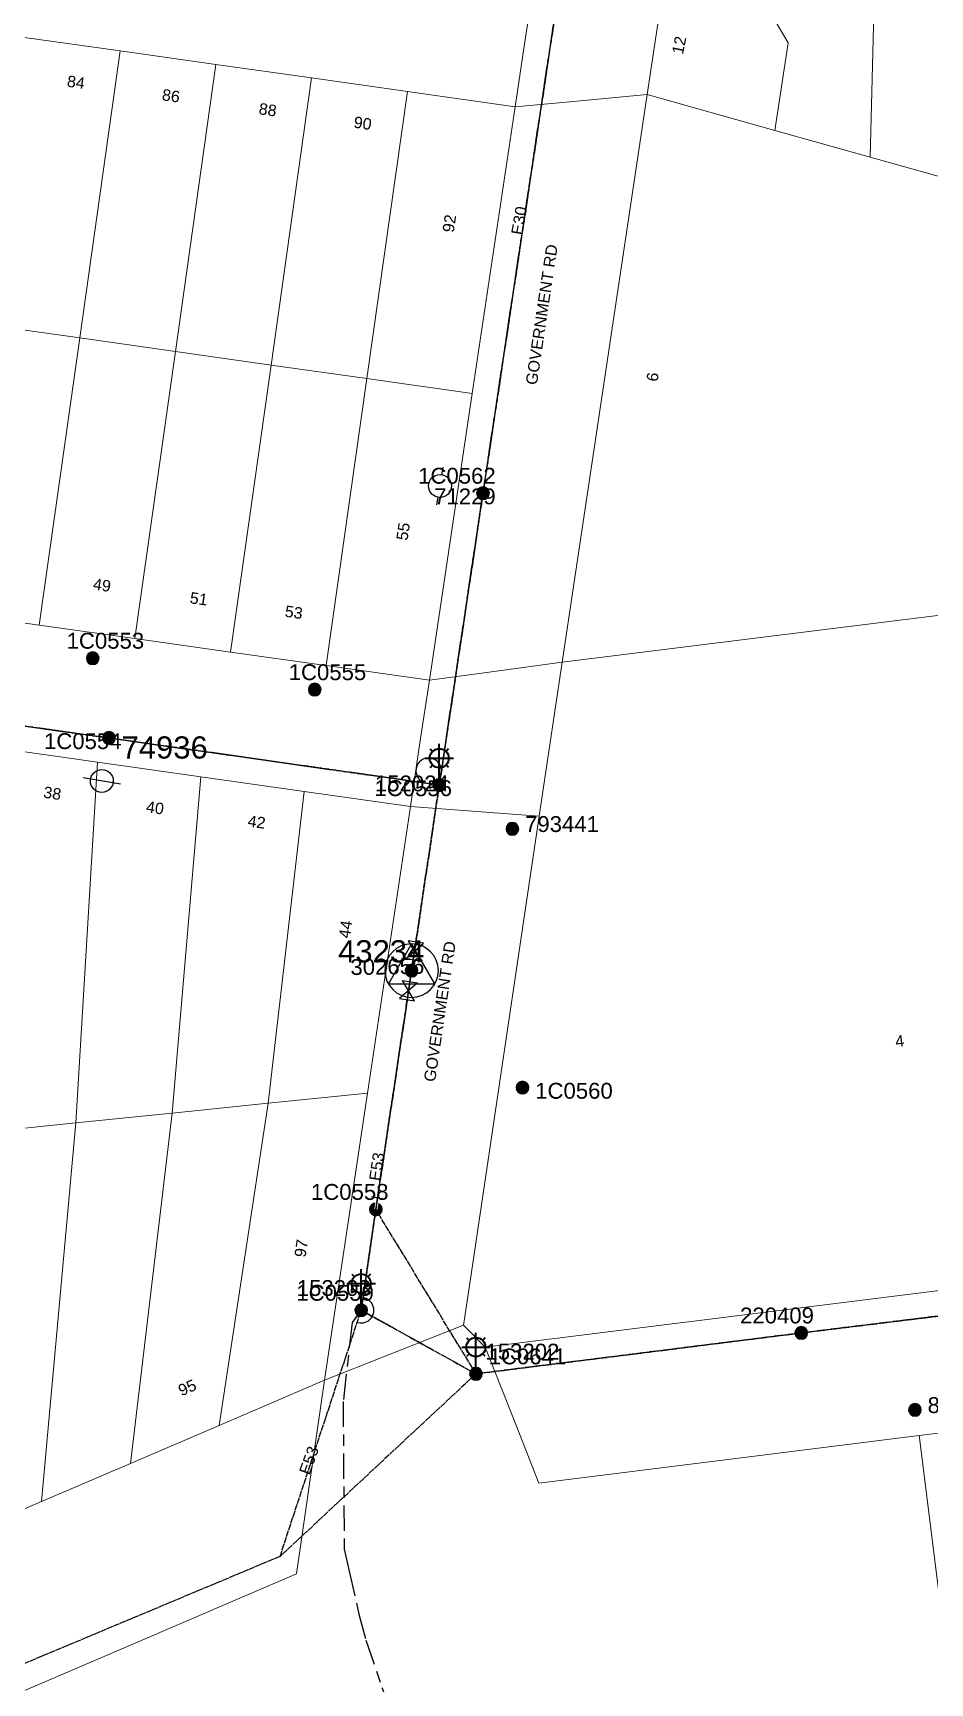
# Model space of a CAD drawing. Header units: metres. Extents: x 299834 to 302538, y 6172833 to 6174390.
# Drawn here: x 300837.5 to 300978.9, y 6173241.9 to 6173502.1 of the extents above; entities that cross this region are included whole.
import ezdxf
from ezdxf.enums import TextEntityAlignment as Align

# ---------------------------------------------------------------- set-up
doc = ezdxf.new("R2010")
doc.units = ezdxf.units.M
doc.linetypes.add('Cable Exist OH', pattern=[1, 1, 0])
doc.linetypes.add('Cable Exist UG', pattern=[8.2, 4, -1.2, 1.8, -1.2])
doc.layers.get('0').update_dxf_attribs({"color": 6})
for name, color, linetype, lineweight in [('Cadastre Buildings_SP_EXT', 9, 'Continuous', 5), ('Cadastre Land Parcels_SP_EXT', 9, 'Continuous', 5), ('Cadastre Roads_SP_EXT', 9, 'Continuous', 5)]:
    doc.layers.add(name, color=color, linetype=linetype, lineweight=lineweight)
for name, color, linetype in [('Equip_LV_EXT', 7, 'Continuous'), ('Equip_SP_HV_EXT', 7, 'Continuous'), ('Equip_SP_SL_EXT', 7, 'Continuous'), ('Mains_HV_EXT', 7, 'Continuous'), ('Mains_LV_EXT', 7, 'Continuous'), ('Mains_SL_EXT', 7, 'Continuous'), ('Mains_TR_EXT', 7, 'Continuous'), ('Sub_SP_TR_HV_LV_EXT', 7, 'Continuous'), ('SupportsOH_SP_TR_HV_LV_SL_EXT', 7, 'Continuous')]:
    doc.layers.add(name, color=color, linetype=linetype)
doc.styles.add('HVSW_LABEL', font='arial.ttf')
doc.styles.add('iecARIAL', font='arial.ttf', dxfattribs={"height": 2})
doc.styles.add('POLE_LABEL', font='arial.ttf')
doc.styles.get("Standard").update_dxf_attribs({"font": 'arial.ttf'})

# ---------------------------------------------------------------- blocks, each defined once
blk = doc.blocks.new('SUB_POLE_EXT')
blk.add_wipeout([(0, 4.22), (0.42, 4.2), (0.83, 4.14), (1.21, 4.05), (1.62, 3.9), (1.99, 3.72), (2.35, 3.51), (2.68, 3.26), (2.99, 2.99), (3.28, 2.66), (3.52, 2.34), (3.76, 1.92), (3.9, 1.62), (4.04, 1.23), (4.18, 0.63), (4.22, 0), (4.18, -0.61), (4.06, -1.15), (3.9, -1.62), (3.58, -2.24), (3.22, -2.73), (2.97, -3.01), (2.68, -3.26), (2.36, -3.5), (2, -3.72), (1.64, -3.89), (1.25, -4.03), (0.82, -4.14), (0.42, -4.2), (0, -4.22), (-0.41, -4.2), (-0.8, -4.15), (-1.21, -4.05), (-1.62, -3.9), (-1.99, -3.73), (-2.35, -3.51), (-2.68, -3.26), (-2.96, -3.02), (-3.23, -2.72), (-3.51, -2.35), (-3.71, -2.01), (-3.91, -1.6), (-4.05, -1.21), (-4.16, -0.76), (-4.22, -0.14), (-4.21, 0.39), (-4.14, 0.83), (-4.03, 1.27), (-3.9, 1.63), (-3.71, 2.02), (-3.5, 2.37), (-3.28, 2.67), (-2.99, 2.99), (-2.68, 3.27), (-2.33, 3.52), (-1.98, 3.73), (-1.63, 3.9), (-1.2, 4.05), (-0.78, 4.15), (-0.4, 4.21)])
blk.add_line((2.16, 0.48), (2.16, 0.48, 0))
blk.add_lwpolyline([(-4.22, 0, 1), (4.22, 0, 1)], format="xyb", close=True)
blk.add_lwpolyline([(2.14, 0.52), (0, 4.22), (-3.66, -2.11), (3.66, -2.11)], close=True)
for tag, height, flags, p in [('ASSET_NUM', 3.5, 8, (2, 2)), ('STREET_CODE', 0.2, 9, (1.5, 0)), ('CONSTRUCTED_VOLTAGE', 0.2, 9, (1.5, -0.2)), ('OPERATING_VOLTAGE', 0.2, 9, (1.5, -0.6)), ('OPERATED_BY', 0.2, 9, (1.5, -0.8)), ('ORIENTATION', 0.2, 9, (1.5, -1.2)), ('OWNED_BY', 0.2, 9, (1.5, -1.4)), ('SECONDARY_VOLTAGE', 0.2, 9, (1.5, -1.6)), ('STATE', 0.2, 9, (1.5, -1.8)), ('SUBSTATION_TYPE', 0.2, 9, (1.5, -2)), ('NO_PHASES', 0.2, 9, (1.5, -0.4)), ('MAINTAINED_BY', 0.2, 9, (1.5, -1)), ('USAGE', 0.2, 9, (1.5, -2.2)), ('LEGEND', 0.2, 9, (1.5, -2.4)), ('LOCATION', 0.2, 9, (1.5, -2.6)), ('STREETNAME', 0.2, 9, (1.5, -2.8)), ('SUBURB', 0.2, 9, (1.5, -3)), ('Z', 0.2, 1, (1.5, -3.4)), ('NOTES', 0.2, 9, (1.5, -3.2))]:
    blk.add_attdef(tag, text='', height=height, dxfattribs=dict(flags=flags)).set_placement(p, align=Align.MIDDLE_LEFT)
blk = doc.blocks.new('LV_OH_LINKS_DISTFUSE_EXT')
for p, q in [((0, 0), (0.96, 0)), ((3.84, 0), (4.8, 0))]:
    blk.add_line(p, q)
blk.add_lwpolyline([(3.84, -1.2), (3.84, 1.2), (0.96, -1.2), (0.96, 1.2)], close=True)
at = {"flags": 9}
for tag, p in [('ACTUAL_STATUS', (0, 0)), ('CONSTRUCTED_VOLTAGE', (0, -0.2)), ('OPERATING_VOLTAGE', (0, -0.6)), ('ORIENTATION', (0, -0.8)), ('OWNED_BY', (0, -1)), ('STATE', (0, -1.2)), ('SWITCH_TYPE', (0, -1.4)), ('NO_PHASES', (0, -0.4)), ('USAGE', (0, -1.6)), ('NOTES', (0, -1.8))]:
    blk.add_attdef(tag, text='', height=0.2, dxfattribs=at).set_placement(p, align=Align.MIDDLE_LEFT)
at = {"flags": 1}
blk.add_attdef('Z', (0, 0), '', height=0.2, dxfattribs=at)
blk = doc.blocks.new('SL_LANTERN_EXT')
at = {"lineweight": 40}
for p, q in [((-1.46, 5.68), (-1.06, 5.28)), ((0, 1.97), (0, 6.47)), ((1.46, 5.68), (1.06, 5.28)), ((-2.25, 4.22), (2.25, 4.22)), ((-1.46, 2.76), (-1.06, 3.16)), ((0, 0), (0, 2.72)), ((1.46, 2.76), (1.06, 3.16))]:
    blk.add_line(p, q, dxfattribs=at)
blk.add_circle((0, 4.22), 1.5, dxfattribs=at)
at = {"style": 'iecARIAL', "flags": 8}
blk.add_attdef('ASSET_NUM', (1.5, 1.5), '', height=2.5, dxfattribs=at)
for tag, p, height, flags in [('OPERATING_VOLTAGE', (0.98, -1.65), 0.2, 9), ('ORIENTATION', (0.98, -1.85), 0.2, 9), ('OWNED_BY', (0.98, -2.05), 0.2, 9), ('STATE', (0.98, -2.25), 0.2, 9), ('CONSTRUCTED_VOLTAGE', (0.98, -0.65), 0.2, 9), ('CONTROL_TYPE', (0.98, -0.85), 0.2, 9), ('LANTERN_PURPOSE', (0.98, -1.05), 0.2, 9), ('LANTERN_TYPE', (0.98, -1.25), 0.2, 9), ('NO_PHASES', (0.98, -1.45), 0.2, 9), ('USAGE', (0.98, -2.45), 0.2, 9), ('CEXIST', (0.98, -2.65), 0.2, 9), ('LNUMBER', (2.18, -3.25), 2.5, 8), ('CNEW', (0.98, -2.85), 0.2, 9), ('CNUMBER', (0.98, -3.05), 0.2, 9), ('CREMOVE', (0.98, -3.25), 0.2, 9), ('CREPLACE', (0.98, -3.45), 0.2, 9), ('LKINGHEIGHT', (0.98, -3.65), 0.2, 9), ('LBRACKET', (0.98, -3.85), 0.2, 9), ('LBRACKETVOCAB', (0.98, -4.05), 0.2, 9), ('LCATEGORY', (0.98, -4.25), 0.2, 9), ('LCHARGE1', (0.98, -4.45), 0.2, 9), ('LCHARGE1PERCENT', (0.98, -4.65), 0.2, 9), ('LCHARGE2', (0.98, -4.85), 0.2, 9), ('LCHARGE2PERCENT', (0.98, -5.05), 0.2, 9), ('LCHARGE3', (0.98, -5.25), 0.2, 9), ('LCHARGE3PERCENT', (0.98, -5.45), 0.2, 9), ('LEXIST', (0.98, -5.65), 0.2, 9), ('LLAMP', (0.98, -5.85), 0.2, 9), ('LLAMPVOCAB', (0.98, -6.05), 0.2, 9), ('LMAST', (0.98, -6.25), 0.2, 9), ('LMASTVOCAB', (0.98, -6.45), 0.2, 9), ('LNEW', (0.98, -6.65), 0.2, 9), ('LANTNUMBER', (0.98, -6.85), 0.2, 9), ('LOUTREACH', (0.98, -7.25), 0.2, 9), ('LOUTREACHVOCAB', (0.98, -7.45), 0.2, 9), ('LRATECODE', (0.98, -7.65), 0.2, 9), ('LREMOVE', (0.98, -7.85), 0.2, 9), ('STREETNAME', (0.98, -9.25), 0.2, 9), ('SUBURB', (0.98, -9.45), 0.2, 1), ('LREPLACE', (0.98, -8.05), 0.2, 9), ('LTYPE', (0.98, -8.25), 0.2, 9), ('LTYPEVOCAB', (0.98, -8.45), 0.2, 9), ('LEGEND', (0.98, -8.65), 0.2, 9), ('LOCATION', (0.98, -8.85), 0.2, 9), ('NOTES', (0.98, -9.05), 0.2, 9)]:
    blk.add_attdef(tag, p, '', height=height, dxfattribs=dict(flags=flags))
blk = doc.blocks.new('POLE_EXT')
blk.add_hatch(color=256).paths.add_polyline_path([(-1, 0, 1), (1, 0, 1)])
blk.add_lwpolyline([(-1, 0, 1), (1, 0, 1)], format="xyb", close=True)
for tag, height, flags, p in [('pNumber', 2.5, 8, (-17.84, 2.07)), ('OWNED_BY', 0.2, 9, (1.35, -0.4)), ('SPECIAL_USE', 0.2, 9, (1.35, -0.8)), ('STATE', 0.2, 9, (1.35, -1)), ('cLV', 0.2, 9, (1.35, -1.4)), ('hDepth', 0.2, 9, (1.35, -1.6)), ('hDia', 0.2, 9, (1.35, -1.8)), ('cHV', 0.2, 9, (1.35, -2)), ('PARENT', 0.2, 9, (1.35, -0.6)), ('USAGE', 0.2, 9, (1.35, -1.2)), ('LBRACKET', 0.2, 9, (1.35, -2.2)), ('LExisting', 0.2, 9, (1.35, -2.4)), ('LANTNUMBER', 0.2, 9, (1.35, -2.6)), ('cLinedev', 0.2, 9, (1.35, -3.4)), ('pExisting', 0.2, 9, (1.35, -3.8)), ('pFooting', 0.2, 9, (1.35, -4.4)), ('pNew', 0.2, 9, (1.35, -4.6)), ('pRelocate', 0.2, 9, (1.35, -5)), ('pRemove', 0.2, 9, (1.35, -5.2)), ('LOther', 0.2, 9, (1.35, -2.8)), ('LRemove', 0.2, 9, (1.35, -3)), ('LEGEND', 0.2, 9, (1.35, -3.2)), ('LOCATION', 0.2, 9, (1.35, -3.6)), ('PFNUMBER', 0.2, 9, (1.35, -4)), ('NEWPFNUMBER', 0.2, 9, (1.35, -4.2)), ('pReplace', 0.2, 9, (1.35, -5.4)), ('pStay', 0.2, 9, (1.35, -5.6)), ('pType', 0.2, 9, (1.35, -5.8)), ('cspan', 0.2, 9, (1.35, -6)), ('STREETNAME', 0.2, 9, (1.35, -6.2)), ('SUBURB', 0.2, 9, (1.35, -6.4)), ('OPERATED_BY', 0.2, 9, (1.36, -7.01)), ('NOTES', 0.2, 9, (1.35, -6.6)), ('MAINTAINED_BY', 0.2, 9, (1.36, -6.81))]:
    blk.add_attdef(tag, text='', height=height, dxfattribs=dict(flags=flags)).set_placement(p, align=Align.MIDDLE_LEFT)
at = {"style": 'POLE_LABEL'}
for tag, height, flags, p in [('ASSET_NUM', 2.5, 8, (2, 2)), ('STRUCTURE_PLANT_NUMBER', 0.2, 9, (1.35, 0.03)), ('STREET_CODE', 0.2, 9, (1.35, -0.2))]:
    blk.add_attdef(tag, text='', height=height, dxfattribs=dict(at, flags=flags)).set_placement(p, align=Align.MIDDLE_LEFT)
at = {"flags": 1}
blk.add_attdef('Z', (1.35, -7.33), '', height=0.2, dxfattribs=at)
blk = doc.blocks.new('HV_ABS_OPEN_EXT')
for p, q in [((-3, 6.87), (-1.8, 6.87)), ((1.8, 6.87), (3, 6.87))]:
    blk.add_line(p, q)
blk.add_circle((0, 6.87), 1.8)
for tag, height, flags, p in [('ASSET_NUM', 2.5, 8, (2, 2)), ('STREET_CODE', 0.2, 9, (1.5, 0)), ('ACTUAL_STATUS', 0.2, 9, (1.5, -0.2)), ('CONSTRUCTED_VOLTAGE', 0.2, 9, (1.5, -0.4)), ('OPERATING_VOLTAGE', 0.2, 9, (1.5, -0.8)), ('ORIENTATION', 0.2, 9, (1.5, -1)), ('OWNED_BY', 0.2, 9, (1.5, -1.2)), ('STATE', 0.2, 9, (1.5, -1.4)), ('SWITCH_TYPE', 0.2, 9, (1.5, -1.6)), ('STREETNAME', 0.2, 9, (1.5, -2.4)), ('SUBURB', 0.2, 9, (1.5, -2.6)), ('NO_PHASES', 0.2, 9, (1.5, -0.6)), ('USAGE', 0.2, 9, (1.5, -1.8)), ('LEGEND', 0.2, 9, (1.5, -2)), ('LOCATION', 0.2, 9, (1.5, -2.2)), ('OPERATED_BY', 0.2, 9, (1.5, -3.2)), ('Z', 0.2, 1, (1.5, -3.6)), ('NOTES', 0.2, 9, (1.5, -2.8)), ('MAINTAINED_BY', 0.2, 9, (1.5, -3)), ('LABEL_ALIGNMENT', 0.2, 9, (1.5, -3.4))]:
    blk.add_attdef(tag, text='', height=height, dxfattribs=dict(flags=flags)).set_placement(p, align=Align.MIDDLE_LEFT)
blk = doc.blocks.new('HV_ABS_CLOSED_EXT')
blk.add_line((-3, 6.87), (3, 6.87))
blk.add_circle((0, 6.87), 1.8)
at = {"style": 'HVSW_LABEL'}
for tag, height, flags, p in [('ASSET_NUM', 3.5, 8, (2, 2)), ('STREET_CODE', 0.2, 9, (0, -0.2))]:
    blk.add_attdef(tag, text='', height=height, dxfattribs=dict(at, flags=flags)).set_placement(p, align=Align.MIDDLE_LEFT)
at = {"flags": 1}
blk.add_attdef('Z', (0, 0), '', height=0.2, dxfattribs=at)
at = {"flags": 9}
for tag, p in [('ACTUAL_STATUS', (0, -0.4)), ('CONSTRUCTED_VOLTAGE', (0, -0.6)), ('OPERATING_VOLTAGE', (0, -1)), ('ORIENTATION', (0, -1.2)), ('OWNED_BY', (0, -1.4)), ('STATE', (0, -1.6)), ('SWITCH_TYPE', (0, -1.8)), ('STREETNAME', (0, -2.6)), ('NO_PHASES', (0, -0.8)), ('USAGE', (0, -2)), ('LEGEND', (0, -2.2)), ('LOCATION', (0, -2.4)), ('SUBURB', (0, -2.8)), ('NOTES', (0, -3))]:
    blk.add_attdef(tag, text='', height=0.2, dxfattribs=at).set_placement(p, align=Align.MIDDLE_LEFT)
blk = doc.blocks.new('End Shackle_EXT')
blk.add_wipeout([(0, 0.25), (1.81, 0.25), (1.82, -0.25), (0, -0.25)])
blk.add_line((1.81, -1), (1.81, 1))
at = {"flags": 1}
blk.add_attdef('Z', (0, 0), '', height=0.2, dxfattribs=at)
at = {"flags": 9}
for tag, p in [('CONNECTOR_TYPE', (0, 0)), ('CONSTRUCTED_VOLTAGE', (0, -0.2)), ('OPERATING_VOLTAGE', (0, -0.6)), ('ORIENTATION', (0, -0.8)), ('OWNED_BY', (0, -1)), ('STATE', (0, -1.2)), ('NO_PHASES', (0, -0.4)), ('USAGE', (0, -1.4)), ('NOTES', (0, -1.6))]:
    blk.add_attdef(tag, text='', height=0.2, dxfattribs=at).set_placement(p, align=Align.MIDDLE_LEFT)

msp = doc.modelspace()

# ---------------------------------------------------------------- linework, layer by layer
at = {"layer": 'Cadastre Buildings_SP_EXT', "linetype": 'Continuous'}
msp.add_lwpolyline([(300852.83, 6173276.53), (300859.41, 6173331.8), (300844.24, 6173330.25), (300838.82, 6173270.53), (300852.83, 6173276.53)], close=True, dxfattribs=at)
at = {"layer": 'Cadastre Land Parcels_SP_EXT', "linetype": 'Continuous'}
for points in [[(301003.01, 6173507.09), (301002.33, 6173508.01), (301001.78, 6173508.87), (301001.63, 6173509.14), (301001.19, 6173510.02), (301000.82, 6173510.94), (301000.53, 6173511.89), (301000.32, 6173512.86), (301000.18, 6173513.84), (301000.11, 6173514.77), (301000.12, 6173515.7), (301000.19, 6173516.62), (301000.35, 6173517.54), (301000.57, 6173518.44), (301000.86, 6173519.32), (300976.51, 6173508.19), (300970.09, 6173505.25), (300969.48, 6173482.54), (300984.88, 6173478.21), (301003.01, 6173507.09)], [(300970.09, 6173505.25), (300953.76, 6173507.7), (300937.01, 6173510.21), (300936.49, 6173506.75), (300954.52, 6173504.05), (300956.53, 6173500.6), (300954.45, 6173486.76), (300969.48, 6173482.54), (300970.09, 6173505.25)], [(300956.53, 6173500.6), (300954.52, 6173504.05), (300936.49, 6173506.75), (300934.34, 6173492.41), (300954.45, 6173486.76), (300956.53, 6173500.6)], [(300851.23, 6173499.29), (300836.14, 6173501.43), (300829.74, 6173456.16), (300844.83, 6173454.03), (300851.23, 6173499.29)], [(300866.32, 6173497.16), (300851.23, 6173499.29), (300844.83, 6173454.03), (300859.92, 6173451.89), (300866.32, 6173497.16)], [(300881.41, 6173495.03), (300866.32, 6173497.16), (300859.92, 6173451.89), (300875.01, 6173449.76), (300881.41, 6173495.03)], [(300896.5, 6173492.89), (300881.41, 6173495.03), (300875.01, 6173449.76), (300890.1, 6173447.63), (300896.5, 6173492.89)], [(300913.51, 6173490.49), (300896.5, 6173492.89), (300890.1, 6173447.63), (300906.74, 6173445.27), (300913.51, 6173490.49)], [(301030.84, 6173416.57), (301031.03, 6173417.83), (301034, 6173437.61), (301037.34, 6173459.91), (301037.85, 6173463.33), (301016.65, 6173469.28), (300984.88, 6173478.21), (300969.48, 6173482.54), (300954.45, 6173486.76), (300934.34, 6173492.41), (300920.91, 6173402.89), (301030.84, 6173416.57)], [(300844.83, 6173454.03), (300829.74, 6173456.16), (300823.33, 6173410.89), (300838.42, 6173408.76), (300844.83, 6173454.03)], [(300859.92, 6173451.89), (300844.83, 6173454.03), (300838.42, 6173408.76), (300853.51, 6173406.62), (300859.92, 6173451.89)], [(300875.01, 6173449.76), (300859.92, 6173451.89), (300853.51, 6173406.62), (300868.61, 6173404.49), (300875.01, 6173449.76)], [(300890.1, 6173447.63), (300875.01, 6173449.76), (300868.61, 6173404.49), (300883.69, 6173402.36), (300890.1, 6173447.63)], [(300906.74, 6173445.27), (300890.1, 6173447.63), (300883.69, 6173402.36), (300899.97, 6173400.06), (300906.74, 6173445.27)], [(301014.57, 6173308.05), (301020.88, 6173350.08), (301025.1, 6173378.28), (301028.07, 6173398.06), (301030.84, 6173416.57), (300920.91, 6173402.89), (300917.3, 6173378.6), (300906.19, 6173303.89), (300905.37, 6173298.37), (300908.77, 6173294.88), (301014.57, 6173308.05)], [(300844.24, 6173330.25), (300847.64, 6173387.14), (300831.34, 6173389.44), (300829.08, 6173328.7), (300844.24, 6173330.25)], [(300859.41, 6173331.8), (300863.93, 6173384.84), (300847.64, 6173387.14), (300844.24, 6173330.25), (300859.41, 6173331.8)], [(300874.57, 6173333.35), (300880.23, 6173382.53), (300863.93, 6173384.84), (300859.41, 6173331.8), (300874.57, 6173333.35)], [(300883.46, 6173289.67), (300890.23, 6173334.95), (300874.57, 6173333.35), (300866.83, 6173282.54), (300883.46, 6173289.67)], [(300866.83, 6173282.54), (300874.57, 6173333.35), (300859.41, 6173331.8), (300852.83, 6173276.53), (300866.83, 6173282.54)], [(300838.82, 6173270.53), (300844.24, 6173330.25), (300829.08, 6173328.7), (300824.82, 6173264.52), (300838.82, 6173270.53)], [(300987.26, 6173212.55), (300987.68, 6173212.67), (301014.46, 6173224.93), (301007.01, 6173284.65), (300977.24, 6173280.93), (300985.82, 6173212.15), (300987.26, 6173212.55)]]:
    msp.add_lwpolyline(points, close=True, dxfattribs=at)
at = {"layer": 'Cadastre Roads_SP_EXT', "linetype": 'Continuous'}
for points in [[(300828.07, 6173505.29), (300834.7, 6173501.63), (300836.14, 6173501.43), (300851.23, 6173499.29), (300866.32, 6173497.16), (300881.41, 6173495.03), (300896.5, 6173492.89), (300913.51, 6173490.49), (300915.05, 6173500.73), (300916.03, 6173507.27)], [(300831.34, 6173389.44), (300847.64, 6173387.14), (300863.93, 6173384.84), (300880.23, 6173382.53), (300897, 6173380.16), (300898.49, 6173390.17), (300898.49, 6173390.17), (300899.97, 6173400.06), (300883.69, 6173402.36), (300868.61, 6173404.49), (300853.51, 6173406.62), (300838.42, 6173408.76), (300823.33, 6173410.89)]]:
    msp.add_lwpolyline(points, dxfattribs=at)
for points in [[(300908.62, 6173401.22), (300920.91, 6173402.89), (300934.34, 6173492.41), (300922.1, 6173491.28), (300913.51, 6173490.49), (300906.74, 6173445.27), (300899.97, 6173400.06), (300908.62, 6173401.22)], [(300947.47, 6173277.22), (300977.24, 6173280.93), (301007.01, 6173284.65), (301080.79, 6173293.85), (301080.18, 6173305.73), (301079.65, 6173316.16), (301073.62, 6173315.41), (301055.76, 6173313.18), (301035.91, 6173310.71), (301014.57, 6173308.05), (300908.77, 6173294.88), (300913.01, 6173284.17), (300913.11, 6173283.9), (300917.24, 6173273.45), (300947.47, 6173277.22)], [(300756.95, 6173206.76), (300760.32, 6173208.21), (300774.33, 6173214.22), (300788.34, 6173220.23), (300802.34, 6173226.23), (300816.35, 6173232.24), (300830.36, 6173238.25), (300844.37, 6173244.26), (300879.01, 6173259.12), (300883.46, 6173289.67), (300866.83, 6173282.54), (300852.83, 6173276.53), (300838.82, 6173270.53), (300824.82, 6173264.52), (300810.81, 6173258.51), (300796.81, 6173252.5), (300782.8, 6173246.49), (300779.74, 6173245.18), (300738.11, 6173227.32), (300742.94, 6173200.76), (300756.95, 6173206.76)]]:
    msp.add_lwpolyline(points, close=True, dxfattribs=at)
at = {"layer": 'Mains_HV_EXT', "linetype": 'Cable Exist OH'}
for points in [[(300908.43, 6173429.55), (300919.91, 6173505.83)], [(300849.43, 6173390.95), (300800, 6173397.92), (300768.14, 6173415.57), (300719.88, 6173442.15), (300684.8, 6173460.86), (300639.91, 6173470.71)], [(300901.54, 6173383.53), (300908.43, 6173429.55)], [(300901.54, 6173383.53), (300849.43, 6173390.95)]]:
    msp.add_lwpolyline(points, dxfattribs=at)
at = {"layer": 'Mains_HV_EXT', "linetype": 'Cable Exist UG'}
msp.add_lwpolyline([(300889.22, 6173300.7), (300887.78, 6173298.76), (300886.37, 6173286.32), (300886.53, 6173263.01), (300887.32, 6173259.55), (300888.84, 6173252.79), (300889.97, 6173248.69), (300892.48, 6173241.22), (300893.75, 6173238.03), (300896.54, 6173231.74), (300911.02, 6173200.49), (300935.87, 6173147.48), (300958.64, 6173131.94), (300960.44, 6173125.71), (300972.95, 6173099), (300996.85, 6173090.23)], dxfattribs=at)
at = {"layer": 'Mains_LV_EXT', "linetype": 'Cable Exist OH'}
for points in [[(300901.54, 6173383.53), (300908.43, 6173429.55), (300919.91, 6173505.83)], [(300849.43, 6173390.95), (300800, 6173397.92)], [(300901.54, 6173383.53), (300849.43, 6173390.95)], [(300958.62, 6173297.12), (301010.15, 6173303.43), (301062.5, 6173309.86)], [(300876.42, 6173261.87), (300889.22, 6173300.7)], [(300889.22, 6173300.7), (300907.32, 6173290.67)], [(300907.32, 6173290.67), (300958.62, 6173297.12)]]:
    msp.add_lwpolyline(points, dxfattribs=at)
at = {"layer": 'Mains_LV_EXT', "linetype": 'Continuous'}
for points in [[(300901.84, 6173385.5, 2.388112), (300899.53, 6173383.82)], [(300888.48, 6173298.84, 1.134522), (300889.48, 6173302.68)]]:
    msp.add_lwpolyline(points, format="xyb", dxfattribs=at)
at = {"layer": 'Mains_SL_EXT', "linetype": 'Cable Exist OH'}
for points in [[(300919.91, 6173505.83), (300908.43, 6173429.55), (300901.54, 6173383.53)], [(300800.03, 6173397.91), (300849.43, 6173390.95), (300901.54, 6173383.53)], [(300907.32, 6173290.67), (300958.62, 6173297.12), (301010.15, 6173303.43)], [(300889.24, 6173300.74), (300907.32, 6173290.67)]]:
    msp.add_lwpolyline(points, dxfattribs=at)

# ---------------------------------------------------------------- block references
at = {"layer": 'Equip_SP_HV_EXT'}
ref = msp.add_blockref('HV_ABS_OPEN_EXT', (300908.43, 6173429.55), dxfattribs=dict(at, rotation=80.39934756842597))
ref.add_attrib('ASSET_NUM', '71229', dxfattribs={"layer": '0', "height": 2.5}).set_placement((300910.43, 6173430.3), align=Align.TOP_RIGHT)
ref = msp.add_blockref('HV_ABS_CLOSED_EXT', (300849.43, 6173390.95), dxfattribs=dict(at, rotation=170.7012377926217))
ref.add_attrib('ASSET_NUM', '74936', dxfattribs={"layer": '0', "height": 3.5, "style": 'HVSW_LABEL'}).set_placement((300851.43, 6173391.2), align=Align.TOP_LEFT)
at = {"layer": 'Equip_SP_SL_EXT'}
ref = msp.add_blockref('SL_LANTERN_EXT', (300901.54, 6173383.53), dxfattribs=at)
ref.add_attrib('ASSET_NUM', '152024', dxfattribs={"layer": '0', "height": 2.5, "style": 'iecARIAL'}).set_placement((300903.04, 6173385.03), align=Align.TOP_RIGHT)
ref = msp.add_blockref('SL_LANTERN_EXT', (300889.22, 6173300.7), dxfattribs=at)
ref.add_attrib('ASSET_NUM', '153203', dxfattribs={"layer": '0', "height": 2.5, "style": 'iecARIAL'}).set_placement((300890.72, 6173302.2), align=Align.BOTTOM_RIGHT)
ref = msp.add_blockref('SL_LANTERN_EXT', (300907.32, 6173290.67), dxfattribs=at)
ref.add_attrib('ASSET_NUM', '153202', dxfattribs={"layer": '0', "height": 2.5, "style": 'iecARIAL'}).set_placement((300908.82, 6173292.17), align=Align.BOTTOM_LEFT)
at = {"layer": 'Sub_SP_TR_HV_LV_EXT'}
ref = msp.add_blockref('SUB_POLE_EXT', (300897.17, 6173354.26), dxfattribs=at)
ref.add_attrib('ASSET_NUM', '43234', dxfattribs={"layer": '0', "height": 3.5}).set_placement((300899.17, 6173354.51), align=Align.BOTTOM_RIGHT)
at = {"layer": 'SupportsOH_SP_TR_HV_LV_SL_EXT'}
ref = msp.add_blockref('POLE_EXT', (300908.43, 6173429.55), dxfattribs=at)
ref.add_attrib('ASSET_NUM', '1C0562', dxfattribs={"layer": '0', "height": 2.5, "style": 'POLE_LABEL'}).set_placement((300910.43, 6173430.3), align=Align.BOTTOM_RIGHT)
ref = msp.add_blockref('POLE_EXT', (300846.88, 6173403.53), dxfattribs=at)
ref.add_attrib('ASSET_NUM', '1C0553', dxfattribs={"layer": '0', "height": 2.5, "style": 'POLE_LABEL'}).set_placement((300848.88, 6173404.28), align=Align.BOTTOM_CENTER)
ref = msp.add_blockref('POLE_EXT', (300881.9, 6173398.57), dxfattribs=at)
ref.add_attrib('ASSET_NUM', '1C0555', dxfattribs={"layer": '0', "height": 2.5, "style": 'POLE_LABEL'}).set_placement((300883.9, 6173399.32), align=Align.BOTTOM_CENTER)
ref = msp.add_blockref('POLE_EXT', (300849.43, 6173390.95), dxfattribs=at)
ref.add_attrib('ASSET_NUM', '1C0554', dxfattribs={"layer": '0', "height": 2.5, "style": 'POLE_LABEL'}).set_placement((300851.43, 6173391.7), align=Align.TOP_RIGHT)
ref = msp.add_blockref('POLE_EXT', (300901.54, 6173383.53), dxfattribs=at)
ref.add_attrib('ASSET_NUM', '1C0556', dxfattribs={"layer": '0', "height": 2.5, "style": 'POLE_LABEL'}).set_placement((300903.54, 6173384.28), align=Align.TOP_RIGHT)
ref = msp.add_blockref('POLE_EXT', (300913.06, 6173376.62), dxfattribs=at)
ref.add_attrib('ASSET_NUM', '793441', dxfattribs={"layer": '0', "height": 2.5, "style": 'POLE_LABEL'}).set_placement((300915.06, 6173377.37), align=Align.MIDDLE_LEFT)
ref = msp.add_blockref('POLE_EXT', (300914.66, 6173335.81), dxfattribs=at)
ref.add_attrib('ASSET_NUM', '1C0560', dxfattribs={"layer": '0', "height": 2.5, "style": 'POLE_LABEL'}).set_placement((300916.66, 6173336.56), align=Align.TOP_LEFT)
ref = msp.add_blockref('POLE_EXT', (300891.53, 6173316.61), dxfattribs=at)
ref.add_attrib('ASSET_NUM', '1C0558', dxfattribs={"layer": '0', "height": 2.5, "style": 'POLE_LABEL'}).set_placement((300893.53, 6173317.36), align=Align.BOTTOM_RIGHT)
ref = msp.add_blockref('POLE_EXT', (300889.22, 6173300.7), dxfattribs=at)
ref.add_attrib('ASSET_NUM', '1C0559', dxfattribs={"layer": '0', "height": 2.5, "style": 'POLE_LABEL'}).set_placement((300891.22, 6173301.45), align=Align.BOTTOM_RIGHT)
ref = msp.add_blockref('POLE_EXT', (300958.62, 6173297.12), dxfattribs=at)
ref.add_attrib('ASSET_NUM', '220409', dxfattribs={"layer": '0', "height": 2.5, "style": 'POLE_LABEL'}).set_placement((300960.62, 6173297.87), align=Align.BOTTOM_RIGHT)
ref = msp.add_blockref('POLE_EXT', (300907.32, 6173290.67), dxfattribs=at)
ref.add_attrib('ASSET_NUM', '1C0641', dxfattribs={"layer": '0', "height": 2.5, "style": 'POLE_LABEL'}).set_placement((300909.32, 6173291.42), align=Align.BOTTOM_LEFT)
ref = msp.add_blockref('POLE_EXT', (300976.54, 6173284.99), dxfattribs=at)
ref.add_attrib('ASSET_NUM', '836226', dxfattribs={"layer": '0', "height": 2.5, "style": 'POLE_LABEL'}).set_placement((300978.54, 6173285.74), align=Align.MIDDLE_LEFT)

# ---------------------------------------------------------------- texts
at = {"layer": 'Cadastre Land Parcels_SP_EXT'}
for s, rotation, p in [('12', 78.3337, (300939.95, 6173498.66)), ('84', 351.9185, (300842.73, 6173493.68)), ('86', 351.8581, (300857.72, 6173491.54)), ('88', 351.7752, (300872.98, 6173489.34)), ('90', 351.9223, (300887.95, 6173487.21)), ('92', 81.4544, (300903.8, 6173470.58)), ('6', 81.5385, (300935.96, 6173447.06)), ('55', 81.438, (300896.51, 6173422.01)), ('49', 351.9267, (300846.84, 6173414.36)), ('51', 352.0483, (300862.11, 6173412.2)), ('53', 351.9874, (300877.09, 6173410.08)), ('38', 351.8101, (300839.01, 6173381.55)), ('40', 351.9523, (300855.2, 6173379.25)), ('42', 352.0409, (300871.23, 6173377)), ('4', 7.1943, (300973.55, 6173342.18)), ('97', 81.6017, (300880.44, 6173308.96)), ('95', 23.3442, (300860.86, 6173287.12))]:
    msp.add_text(s, height=1.8, rotation=rotation, dxfattribs=at).set_placement(p)
at = {"layer": 'Cadastre Roads_SP_EXT'}
msp.add_text('GOVERNMENT RD', height=1.8, rotation=81.492, dxfattribs=at).set_placement((300916.92, 6173446.54))
at = {"layer": 'Mains_LV_EXT'}
for s, rotation, p in [('E30', 80.2756, (300914.63, 6173470.18)), ('E53', 81.6024, (300892.23, 6173321)), ('E53', 70.0109, (300881.06, 6173274.62))]:
    msp.add_text(s, height=1.8, rotation=rotation, dxfattribs=at).set_placement(p)

# ---------------------------------------------------------------- next in the draw order: linework, layer by layer
at = {"layer": 'Cadastre Land Parcels_SP_EXT', "linetype": 'Continuous'}
msp.add_lwpolyline([(300890.23, 6173334.95), (300897, 6173380.16), (300880.23, 6173382.53), (300874.57, 6173333.35), (300890.23, 6173334.95)], close=True, dxfattribs=at)
at = {"layer": 'Cadastre Roads_SP_EXT', "linetype": 'Continuous'}
msp.add_lwpolyline([(300892.72, 6173293.35), (300905.37, 6173298.37), (300906.19, 6173303.89), (300917.3, 6173378.6), (300905.37, 6173379.52), (300897, 6173380.16), (300890.23, 6173334.95), (300883.46, 6173289.67), (300892.72, 6173293.35)], close=True, dxfattribs=at)
at = {"layer": 'Mains_HV_EXT', "linetype": 'Cable Exist OH'}
msp.add_lwpolyline([(300897.17, 6173354.26), (300901.54, 6173383.53)], dxfattribs=at)
at = {"layer": 'Mains_LV_EXT', "linetype": 'Cable Exist OH'}
msp.add_lwpolyline([(300897.17, 6173354.26), (300901.54, 6173383.53)], dxfattribs=at)

# ---------------------------------------------------------------- next in the draw order: block references
at = {"layer": 'Equip_LV_EXT'}
for p, rotation in [((300897.27, 6173354.97), 81.55540976899783), ((300897.05, 6173353.47), 260.8208662686286)]:
    msp.add_blockref('LV_OH_LINKS_DISTFUSE_EXT', p, dxfattribs=dict(at, rotation=rotation))
at = {"layer": 'SupportsOH_SP_TR_HV_LV_SL_EXT'}
ref = msp.add_blockref('POLE_EXT', (300897.17, 6173354.26), dxfattribs=at)
ref.add_attrib('ASSET_NUM', '302656', dxfattribs={"layer": '0', "height": 2.5, "rotation": 1, "style": 'POLE_LABEL'}).set_placement((300899.17, 6173355.01), align=Align.MIDDLE_RIGHT)

# ---------------------------------------------------------------- next in the draw order: texts
at = {"layer": 'Cadastre Land Parcels_SP_EXT'}
msp.add_text('44', height=1.8, rotation=81.6411, dxfattribs=at).set_placement((300887.44, 6173359.26))
at = {"layer": 'Cadastre Roads_SP_EXT'}
msp.add_text('GOVERNMENT RD', height=1.8, rotation=81.5686, dxfattribs=at).set_placement((300900.87, 6173336.63))

# ---------------------------------------------------------------- next in the draw order: block references
at = {"layer": 'Mains_SL_EXT', "rotation": 80.52821957778923}
msp.add_blockref('End Shackle_EXT', (300891.53, 6173316.61), dxfattribs=at)

# ---------------------------------------------------------------- next in the draw order: linework, layer by layer
at = {"layer": 'Mains_HV_EXT', "linetype": 'Cable Exist OH'}
for points in [[(300891.53, 6173316.61), (300897.17, 6173354.26)], [(300891.53, 6173316.61), (300889.22, 6173300.7)], [(301062.5, 6173309.86), (301010.14, 6173303.47), (300958.62, 6173297.12), (300907.32, 6173290.67), (300891.53, 6173316.61)]]:
    msp.add_lwpolyline(points, dxfattribs=at)
at = {"layer": 'Mains_LV_EXT', "linetype": 'Cable Exist OH'}
msp.add_lwpolyline([(300889.22, 6173300.7), (300891.53, 6173316.61), (300897.17, 6173354.26)], dxfattribs=at)
at = {"layer": 'Mains_SL_EXT', "linetype": 'Cable Exist OH'}
msp.add_lwpolyline([(300901.54, 6173383.53), (300897.17, 6173354.26), (300891.53, 6173316.61)], dxfattribs=at)
at = {"layer": 'Mains_TR_EXT', "linetype": 'Cable Exist OH'}
msp.add_lwpolyline([(301629.74, 6173393.69), (301593.39, 6173388.04), (301489.64, 6173372.16), (301384.47, 6173357.64), (301262.19, 6173340.02), (301183.45, 6173326.44), (301113.68, 6173316.36), (301062.5, 6173309.86), (301010.14, 6173303.47), (300958.62, 6173297.12), (300907.32, 6173290.67), (300876.42, 6173261.87), (300824.69, 6173240.19), (300769.94, 6173216.6), (300716.03, 6173192.8), (300646.2, 6173148.05), (300608.39, 6173122.99), (300572.55, 6173086.91)], dxfattribs=at)

doc.saveas('drawing.dxf')
